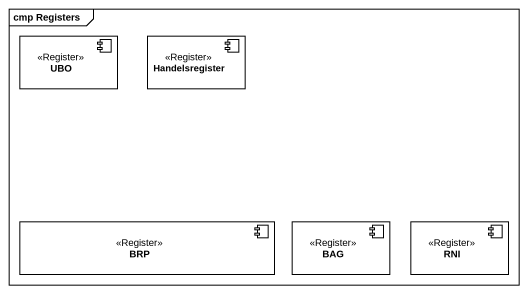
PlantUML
@startuml
mainframe cmp Registers
component UBO <<Register>>
component Handelsregister <<Register>>
component BRP <<Register>>
component BAG <<Register>>
component RNI <<Register>>
@enduml
